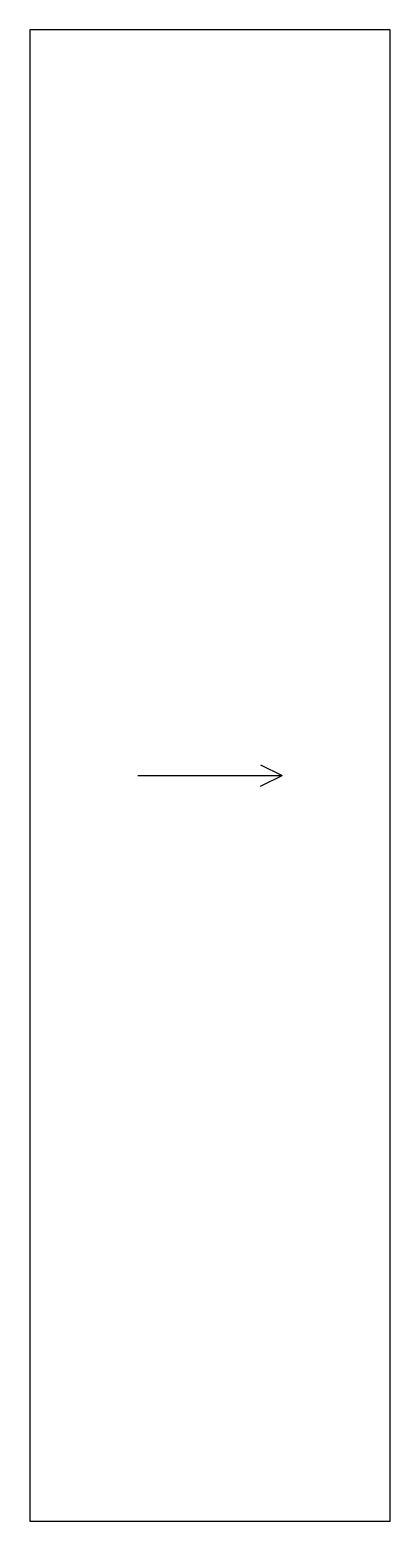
# Model space of a CAD drawing. Header units: millimetres. Extents: x 0 to 151, y 0 to 624.
import ezdxf

# ---------------------------------------------------------------- set-up
doc = ezdxf.new("R2010")
doc.units = ezdxf.units.MM
doc.layers.add('GRAIN_DIRECTION', color=3, linetype='Continuous')
doc.layers.add('OUTSIDE_THROUGH', color=7, linetype='Continuous')

msp = doc.modelspace()

# ---------------------------------------------------------------- linework, layer by layer
at = {"layer": 'GRAIN_DIRECTION'}
for p in [(45.3, 312), (96.64, 316.53), (96.64, 307.47)]:
    msp.add_line(p, (105.7, 312), dxfattribs=at)
at = {"layer": 'OUTSIDE_THROUGH'}
msp.add_lwpolyline([(0, 0), (151, 0), (151, 624), (0, 624)], close=True, dxfattribs=at)

doc.saveas('drawing.dxf')
